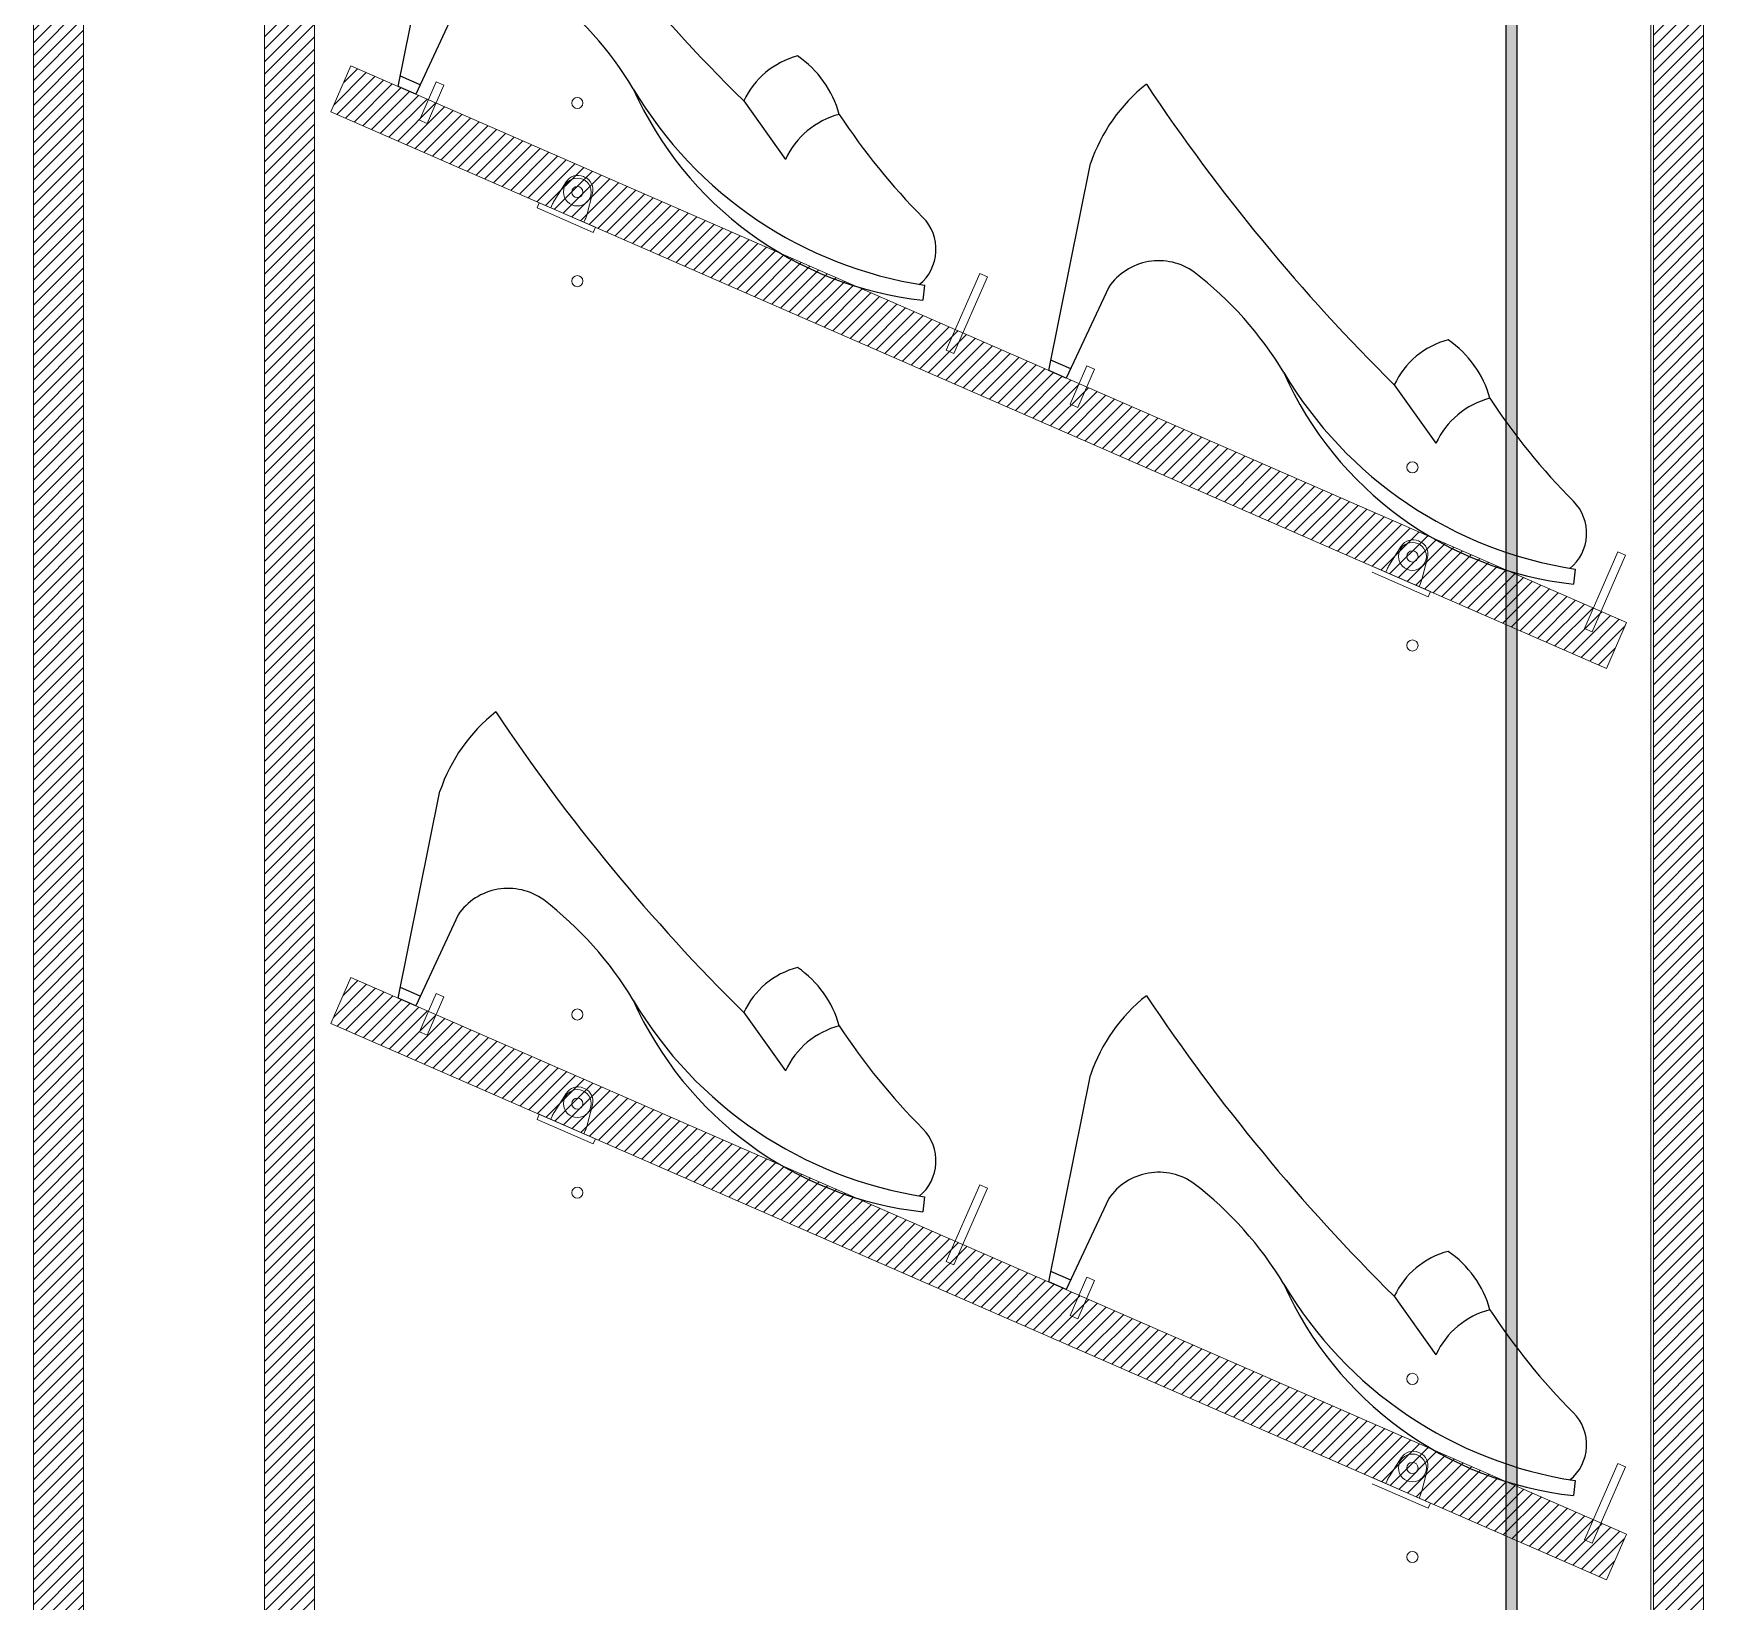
# Model space of a CAD drawing. Header units: millimetres. Extents: x 5622 to 8918, y 2044 to 6634.
# Drawn here: x 5660 to 6260, y 4241 to 4805 of the extents above; entities that cross this region are included whole.
import ezdxf

# ---------------------------------------------------------------- set-up
doc = ezdxf.new("R2010")
doc.units = ezdxf.units.MM
for name, color, linetype, lineweight in [('F_FERRAMENTA', 253, 'Continuous', 5), ('F_MULTI laminato CERA', 124, 'Continuous', 5), ('F_MULTI laminato OPACO', 1, 'Continuous', 5), ('F_STRIP-LED', 2, 'Continuous', 5), ('F_STRIP-LED_retino', 7, 'Continuous', 5)]:
    doc.layers.add(name, color=color, linetype=linetype, lineweight=lineweight)
doc.layers.add('VESTIARIO - clothing', color=185, linetype='Continuous')
pattern_1 = [(45, (48469.427, -7407.2995), (-2.24506403, 2.24506403), [])]

msp = doc.modelspace()

# ---------------------------------------------------------------- hatches: boundary and pattern name
at = {"layer": 'F_MULTI laminato CERA', "true_color": 0x636466}
h = msp.add_hatch(dxfattribs=at)
h.set_pattern_fill('ANSI31', color=251)
h.set_pattern_definition(pattern_1)
h.paths.add_polyline_path([(5743.415, 4948.827), (5761.415, 4948.827), (5761.415, 3756.327), (5743.415, 3756.327)])
h = msp.add_hatch(dxfattribs=at)
h.set_pattern_fill('ANSI31', color=251)
h.set_pattern_definition(pattern_1)
h.paths.add_polyline_path([(5774.481, 4792.929), (5767.282, 4776.432), (6225.544, 4576.442), (6232.743, 4592.939)])
h = msp.add_hatch(dxfattribs=at)
h.set_pattern_fill('ANSI31', color=251)
h.set_pattern_definition(pattern_1)
h.paths.add_polyline_path([(5774.481, 4465.414), (5767.282, 4448.916), (6225.544, 4248.926), (6232.743, 4265.424)])
at = {"layer": 'F_MULTI laminato OPACO', "true_color": 0x636466}
h = msp.add_hatch(dxfattribs=at)
h.set_pattern_fill('ANSI31', color=251)
h.set_pattern_definition(pattern_1)
h.paths.add_polyline_path([(5678.415, 3663.827), (5660.415, 3663.827), (5660.415, 5738.327), (5678.415, 5738.327)])
h = msp.add_hatch(dxfattribs=at)
h.set_pattern_fill('ANSI31', color=251)
h.set_pattern_definition(pattern_1)
h.paths.add_polyline_path([(6260.415, 3738.327), (6242.415, 3738.327), (6242.415, 4956.327), (6260.415, 4956.327)])
at = {"layer": 'F_STRIP-LED_retino', "transparency": 33554687}
h = msp.add_hatch(color=1, dxfattribs=at)
h.dxf.hatch_style = 1
h.set_gradient(color1=(192, 192, 192), color2=(255, 255, 0))
h.paths.add_polyline_path([(6193.315, 4948.827), (6193.315, 3756.327), (6189.515, 3756.327), (6189.515, 4948.827)])

# ---------------------------------------------------------------- linework, layer by layer
at = {"layer": 'F_FERRAMENTA'}
for p, q in [((5858.029, 4753.195), (5858.414, 4753.027)), ((5851.804, 4751.286), (5847.473, 4744.442)), ((5861.248, 4747.164), (5859.175, 4739.335)), ((5842.14, 4743.763), (5841.34, 4741.93)), ((5841.34, 4741.93), (5861.504, 4733.13)), ((5862.304, 4734.963), (5842.14, 4743.763)), ((5846.264, 4741.963), (5846.758, 4743.095)), ((5858.179, 4736.763), (5858.673, 4737.895)), ((5861.504, 4733.13), (5862.304, 4734.963)), ((6151.804, 4620.363), (6147.473, 4613.519)), ((6158.029, 4622.272), (6158.414, 4622.104)), ((6161.248, 4616.241), (6159.175, 4608.413)), ((6141.34, 4611.007), (6161.504, 4602.207)), ((6162.304, 4604.04), (6142.14, 4612.84)), ((6146.264, 4611.04), (6146.758, 4612.172)), ((6158.179, 4605.84), (6158.673, 4606.972)), ((6161.504, 4602.207), (6162.304, 4604.04)), ((5851.804, 4423.77), (5847.473, 4416.927)), ((5858.029, 4425.68), (5858.414, 4425.511)), ((5842.14, 4416.247), (5841.34, 4414.414)), ((5862.304, 4407.448), (5842.14, 4416.247)), ((5861.248, 4419.649), (5859.175, 4411.82)), ((5841.34, 4414.414), (5861.504, 4405.615)), ((5846.264, 4414.447), (5846.758, 4415.58)), ((5858.179, 4409.248), (5858.673, 4410.38)), ((5861.504, 4405.615), (5862.304, 4407.448)), ((6151.804, 4292.847), (6147.473, 4286.004)), ((6158.029, 4294.757), (6158.414, 4294.588)), ((6162.304, 4276.525), (6142.14, 4285.324)), ((6146.264, 4283.524), (6146.758, 4284.657)), ((6161.248, 4288.726), (6159.175, 4280.897)), ((6141.34, 4283.491), (6161.504, 4274.692)), ((6158.179, 4278.325), (6158.673, 4279.457)), ((6161.504, 4274.692), (6162.304, 4276.525))]:
    msp.add_line(p, q, dxfattribs=at)
for points in [[(5799.14, 4773.439), (5805.14, 4787.187), (5807.89, 4785.987), (5801.89, 4772.239)], [(5988.364, 4690.86), (6000.363, 4718.356), (6003.113, 4717.156), (5991.113, 4689.66)], [(6032.863, 4671.44), (6038.863, 4685.188), (6041.612, 4683.988), (6035.613, 4670.24)], [(6217.629, 4590.807), (6229.628, 4618.302), (6232.378, 4617.102), (6220.378, 4589.607)], [(5799.14, 4445.923), (5805.14, 4459.671), (5807.89, 4458.471), (5801.89, 4444.724)], [(5988.364, 4363.345), (6000.363, 4390.84), (6003.113, 4389.64), (5991.113, 4362.145)], [(6032.863, 4343.925), (6038.863, 4357.673), (6041.612, 4356.473), (6035.613, 4342.725)], [(6217.629, 4263.291), (6229.628, 4290.787), (6232.378, 4289.587), (6220.378, 4262.091)]]:
    msp.add_lwpolyline(points, close=True, dxfattribs=at)
at = {"layer": 'F_FERRAMENTA', "color": 252}
for centre in [(5855.822, 4747.612), (6155.822, 4616.689), (5855.822, 4420.096), (6155.822, 4289.173)]:
    msp.add_circle(centre, 5, dxfattribs=at)
at = {"layer": 'F_FERRAMENTA'}
for centre in [(6155.822, 4616.689), (6155.822, 4289.173)]:
    msp.add_circle(centre, 2, dxfattribs=at)
for centre, radius, start, end in [((5856.029, 4748.612), 5, 66.423078, 147.676916), ((5856.414, 4748.444), 5, 345.16924, 66.423078), ((5855.924, 4739.095), 10, 147.676916, 156.423078), ((5849.508, 4741.895), 10, 336.423078, 345.16924), ((6156.029, 4617.689), 5, 66.423078, 147.676916), ((6156.414, 4617.521), 5, 345.16924, 66.423078), ((6155.924, 4608.172), 10, 147.676916, 156.423078), ((6149.508, 4610.972), 10, 336.423078, 345.16924), ((5856.029, 4421.097), 5, 66.423078, 147.676916), ((5856.414, 4420.929), 5, 345.16924, 66.423078), ((5855.924, 4411.58), 10, 147.676916, 156.423078), ((5849.508, 4414.38), 10, 336.423078, 345.16924), ((6156.029, 4290.174), 5, 66.423078, 147.676916), ((6156.414, 4290.006), 5, 345.16924, 66.423078), ((6155.924, 4280.657), 10, 147.676916, 156.423078), ((6149.508, 4283.457), 10, 336.423078, 345.16924)]:
    msp.add_arc(centre, radius, start, end, dxfattribs=at)
at = {"layer": 'F_MULTI laminato CERA'}
for points in [[(6241.415, 3663.827), (5678.415, 3663.827), (5678.415, 5738.327), (6241.415, 5738.327)], [(5743.415, 4948.827), (5761.415, 4948.827), (5761.415, 3756.327), (5743.415, 3756.327)], [(6193.415, 3756.327), (6189.415, 3756.327), (6189.415, 4948.827), (6193.415, 4948.827)]]:
    msp.add_lwpolyline(points, close=True, dxfattribs=at)
for points in [[(5774.481, 4792.929), (5767.282, 4776.432), (6225.544, 4576.442), (6232.743, 4592.939), (5774.481, 4792.929)], [(5774.481, 4465.414), (5767.282, 4448.916), (6225.544, 4248.926), (6232.743, 4265.424), (5774.481, 4465.414)]]:
    msp.add_lwpolyline(points, dxfattribs=at)
for centre in [(5855.822, 4779.612), (5855.822, 4747.612), (5855.822, 4715.612), (6155.822, 4648.689), (6155.822, 4616.689), (6155.822, 4584.689), (5855.822, 4452.096), (5855.822, 4420.096), (5855.822, 4388.096), (6155.822, 4321.173), (6155.822, 4289.173), (6155.822, 4257.173)]:
    msp.add_circle(centre, 2, dxfattribs=at)
at = {"layer": 'F_MULTI laminato OPACO'}
for points in [[(5678.415, 3663.827), (5660.415, 3663.827), (5660.415, 5738.327), (5678.415, 5738.327)], [(6260.415, 3738.327), (6242.415, 3738.327), (6242.415, 4956.327), (6260.415, 4956.327)]]:
    msp.add_lwpolyline(points, close=True, dxfattribs=at)
at = {"layer": 'F_STRIP-LED', "color": 5}
msp.add_lwpolyline([(6193.315, 4948.827), (6193.315, 3756.327), (6189.515, 3756.327), (6189.515, 4948.827)], close=True, dxfattribs=at)
at = {"layer": 'VESTIARIO - clothing'}
for p, q in [((5791.476, 4785.512), (5806.473, 4859.86)), ((5813.01, 4815.484), (5797.758, 4782.771)), ((5799.337, 4786.158), (5792.232, 4789.262)), ((5797.758, 4782.771), (5791.476, 4785.512)), ((5915.582, 4780.354), (5930.543, 4759.376)), ((6025.199, 4683.514), (6040.196, 4757.861)), ((5980.543, 4714.146), (5979.955, 4708.753)), ((6046.733, 4713.485), (6031.48, 4680.772)), ((6033.059, 4684.159), (6025.955, 4687.263)), ((6031.48, 4680.772), (6025.199, 4683.514)), ((6149.304, 4678.355), (6164.266, 4657.377)), ((6214.266, 4612.148), (6213.678, 4606.754)), ((5791.476, 4457.997), (5806.473, 4532.344)), ((5813.01, 4487.969), (5797.758, 4455.256)), ((5799.337, 4458.642), (5792.232, 4461.746)), ((5797.758, 4455.256), (5791.476, 4457.997)), ((5915.582, 4452.838), (5930.543, 4431.86)), ((6025.199, 4355.998), (6040.196, 4430.346)), ((5980.543, 4386.631), (5979.955, 4381.238)), ((6046.733, 4385.97), (6031.48, 4353.257)), ((6033.059, 4356.644), (6025.955, 4359.748)), ((6031.48, 4353.257), (6025.199, 4355.998)), ((6149.304, 4350.839), (6164.266, 4329.861)), ((6214.266, 4284.632), (6213.678, 4279.239))]:
    msp.add_line(p, q, dxfattribs=at)
for centre, radius, start, end in [((6399.894, 5270.403), 688.99, 213.675963, 225.337314), ((5764.44, 4717.679), 130.088, 31.04163, 52.442407), ((5942.463, 4767.816), 29.662, 104.652791, 154.995483), ((5913.672, 4765.506), 37.612, 15.465059, 55.527667), ((5993.952, 4837.148), 129.156, 203.929926, 263.778401), ((6002.797, 4859.97), 147.512, 210.654164, 261.323241), ((6097.946, 4738.534), 60.899, 128.2445, 161.496268), ((6633.617, 5168.404), 688.99, 213.675963, 225.337314), ((5957.425, 4746.838), 29.662, 104.652791, 154.995483), ((6145.916, 4903.826), 234.249, 213.207383, 224.882869), ((5968.291, 4727.022), 16.371, 309.360719, 44.646233), ((6064.696, 4701.133), 21.8, 54.16401, 145.484622), ((5998.163, 4615.68), 130.088, 31.04163, 52.442407), ((6176.186, 4665.817), 29.662, 104.652791, 154.995483), ((6147.394, 4663.507), 37.612, 15.465059, 55.527667), ((6227.675, 4735.15), 129.156, 203.929926, 263.778401), ((6236.519, 4757.971), 147.512, 210.654164, 261.323241), ((6191.147, 4644.839), 29.662, 104.652791, 154.995483), ((6379.638, 4801.827), 234.249, 213.207383, 224.882869), ((6202.014, 4625.023), 16.371, 309.360719, 44.646233), ((5864.224, 4513.017), 60.899, 128.2445, 161.496268), ((6399.894, 4942.887), 688.99, 213.675963, 225.337314), ((5830.973, 4475.616), 21.8, 54.16401, 145.484622), ((5764.44, 4390.164), 130.088, 31.04163, 52.442407), ((5942.463, 4440.3), 29.662, 104.652791, 154.995483), ((5913.672, 4437.99), 37.612, 15.465059, 55.527667), ((6097.946, 4411.018), 60.899, 128.2445, 161.496268), ((6633.617, 4840.888), 688.99, 213.675963, 225.337314), ((5993.952, 4509.633), 129.156, 203.929926, 263.778401), ((6002.797, 4532.454), 147.512, 210.654164, 261.323241), ((5957.425, 4419.323), 29.662, 104.652791, 154.995483), ((6145.916, 4576.311), 234.249, 213.207383, 224.882869), ((5968.291, 4399.507), 16.371, 309.360719, 44.646233), ((6064.696, 4373.618), 21.8, 54.16401, 145.484622), ((5998.163, 4288.165), 130.088, 31.04163, 52.442407), ((6176.186, 4338.302), 29.662, 104.652791, 154.995483), ((6147.394, 4335.991), 37.612, 15.465059, 55.527667), ((6227.675, 4407.634), 129.156, 203.929926, 263.778401), ((6236.519, 4430.455), 147.512, 210.654164, 261.323241), ((6191.147, 4317.324), 29.662, 104.652791, 154.995483), ((6379.638, 4474.312), 234.249, 213.207383, 224.882869), ((6202.014, 4297.508), 16.371, 309.360719, 44.646233)]:
    msp.add_arc(centre, radius, start, end, dxfattribs=at)

doc.saveas('drawing.dxf')
